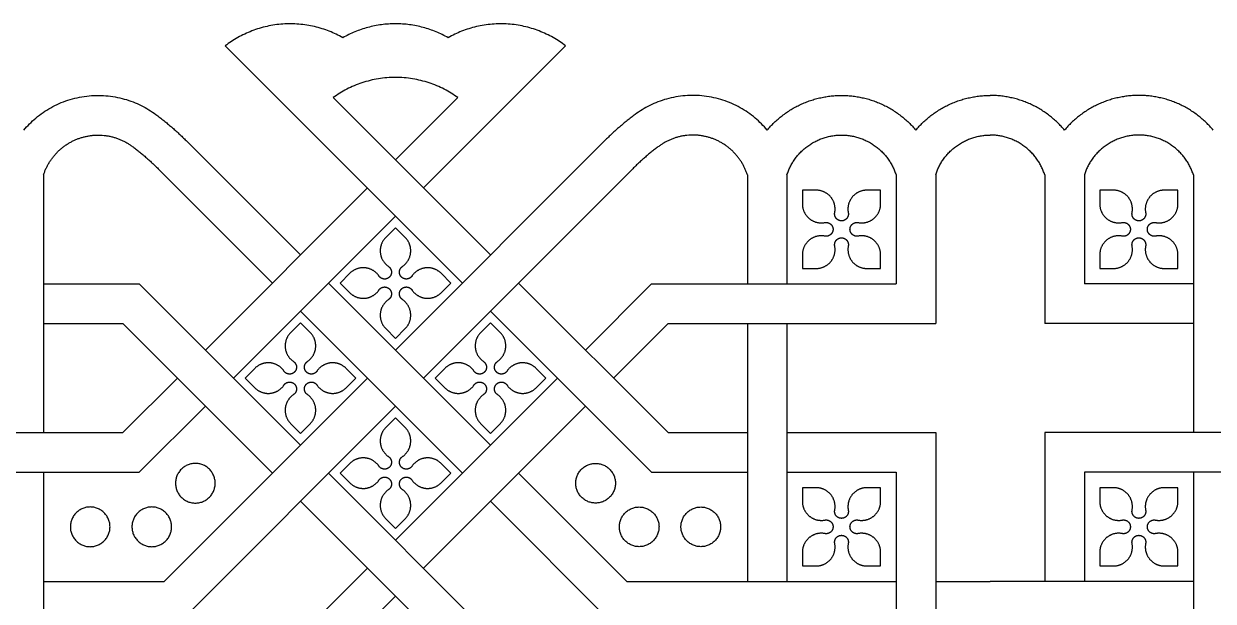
# Model space of a CAD drawing. Header units: millimetres. Extents: x -117 to 119, y -123 to 112.
# Drawn here: x 60.88 to 83.64, y 91.61 to 102.65 of the extents above; entities that cross this region are included whole.
import ezdxf

# ---------------------------------------------------------------- set-up
doc = ezdxf.new("R2010")
doc.units = ezdxf.units.MM
doc.header["$MEASUREMENT"] = 0
doc.layers.add('Layer 03', color=5, linetype='Continuous')

msp = doc.modelspace()

# ---------------------------------------------------------------- linework, layer by layer
at = {"layer": 'Layer 03'}
for p, q in [((71.25, 102.231), (68.53, 99.512)), ((66.801, 101.241), (69.812, 98.23)), ((69.186, 101.241), (67.994, 100.048)), ((63.988, 100.417), (66.175, 98.23)), ((71.999, 100.417), (67.994, 96.412)), ((61.259, 99.764), (61.259, 94.832)), ((63.452, 99.88), (65.639, 97.693)), ((72.536, 99.88), (68.53, 95.875)), ((74.728, 99.764), (74.728, 97.677)), ((75.486, 99.764), (75.486, 97.677)), ((77.573, 99.764), (77.573, 97.677)), ((78.332, 99.764), (78.332, 96.918)), ((80.419, 99.764), (80.419, 96.918)), ((81.177, 99.764), (81.177, 97.677)), ((83.264, 99.764), (83.264, 94.832)), ((67.457, 99.512), (64.357, 96.412)), ((76.044, 99.469), (75.781, 99.469)), ((75.781, 99.469), (75.781, 99.206)), ((77.279, 99.469), (77.015, 99.469)), ((77.279, 99.206), (77.279, 99.469)), ((81.735, 99.469), (81.472, 99.469)), ((81.472, 99.469), (81.472, 99.206)), ((82.969, 99.469), (82.706, 99.469)), ((82.969, 99.206), (82.969, 99.469)), ((67.994, 98.975), (64.893, 95.875)), ((67.994, 98.752), (67.807, 98.566)), ((68.18, 98.566), (67.994, 98.752)), ((75.781, 98.235), (75.781, 97.972)), ((77.279, 97.972), (77.279, 98.235)), ((81.472, 98.235), (81.472, 97.972)), ((82.969, 97.972), (82.969, 98.235)), ((75.781, 97.972), (76.044, 97.972)), ((77.015, 97.972), (77.279, 97.972)), ((81.472, 97.972), (81.735, 97.972)), ((82.706, 97.972), (82.969, 97.972)), ((61.259, 97.677), (63.091, 97.677)), ((66.175, 94.593), (63.091, 97.677)), ((66.712, 97.693), (69.812, 94.593)), ((67.121, 97.88), (66.935, 97.693)), ((66.935, 97.693), (67.121, 97.507)), ((69.052, 97.693), (68.866, 97.88)), ((68.866, 97.507), (69.052, 97.693)), ((70.348, 97.693), (73.21, 94.832)), ((71.63, 96.412), (72.896, 97.677)), ((72.896, 97.677), (77.573, 97.677)), ((83.264, 97.677), (81.177, 97.677)), ((66.175, 97.157), (69.275, 94.057)), ((61.259, 96.918), (62.777, 96.918)), ((66.175, 96.934), (65.989, 96.748)), ((66.361, 96.748), (66.175, 96.934)), ((67.807, 96.821), (67.994, 96.634)), ((67.994, 96.634), (68.18, 96.821)), ((69.812, 96.934), (69.626, 96.748)), ((69.998, 96.748), (69.812, 96.934)), ((73.21, 96.918), (78.332, 96.918)), ((74.728, 96.918), (74.728, 91.986)), ((75.486, 96.918), (75.486, 91.986)), ((83.264, 96.918), (80.419, 96.918)), ((65.302, 96.061), (65.116, 95.875)), ((67.234, 95.875), (67.048, 96.061)), ((68.939, 96.061), (68.753, 95.875)), ((70.871, 95.875), (70.685, 96.061)), ((63.82, 95.875), (62.777, 94.832)), ((67.457, 95.875), (63.568, 91.986)), ((65.116, 95.875), (65.302, 95.689)), ((67.048, 95.689), (67.234, 95.875)), ((67.994, 92.775), (71.094, 95.875)), ((68.753, 95.875), (68.939, 95.689)), ((70.685, 95.689), (70.871, 95.875)), ((64.357, 95.338), (63.091, 94.073)), ((67.994, 95.338), (63.883, 91.227)), ((65.989, 95.002), (66.175, 94.816)), ((66.175, 94.816), (66.361, 95.002)), ((67.994, 95.116), (67.807, 94.929)), ((68.18, 94.929), (67.994, 95.116)), ((69.626, 95.002), (69.812, 94.816)), ((69.812, 94.816), (69.998, 95.002)), ((57.655, 94.832), (62.777, 94.832)), ((73.21, 94.832), (74.728, 94.832)), ((75.486, 94.832), (78.332, 94.832)), ((78.332, 94.832), (78.332, 90.097)), ((85.54, 94.832), (80.419, 94.832)), ((80.419, 94.832), (80.419, 91.986)), ((67.121, 94.243), (66.935, 94.057)), ((69.052, 94.057), (68.866, 94.243)), ((58.414, 94.073), (63.091, 94.073)), ((61.259, 94.073), (61.259, 88.798)), ((69.796, 90.973), (66.712, 94.057)), ((66.935, 94.057), (67.121, 93.87)), ((68.866, 93.87), (69.052, 94.057)), ((70.348, 94.057), (72.419, 91.986)), ((72.896, 94.073), (74.728, 94.073)), ((75.486, 94.073), (77.573, 94.073)), ((77.573, 94.073), (77.573, 89.783)), ((85.855, 94.073), (81.177, 94.073)), ((81.177, 94.073), (81.177, 91.986)), ((83.264, 94.073), (83.264, 88.919)), ((76.044, 93.778), (75.781, 93.778)), ((75.781, 93.778), (75.781, 93.515)), ((77.279, 93.778), (77.015, 93.778)), ((77.279, 93.515), (77.279, 93.778)), ((81.735, 93.778), (81.472, 93.778)), ((81.472, 93.778), (81.472, 93.515)), ((82.969, 93.778), (82.706, 93.778)), ((82.969, 93.515), (82.969, 93.778)), ((69.812, 93.52), (72.105, 91.227)), ((67.807, 93.184), (67.994, 92.998)), ((67.994, 92.998), (68.18, 93.184)), ((75.781, 92.544), (75.781, 92.281)), ((77.279, 92.281), (77.279, 92.544)), ((81.472, 92.544), (81.472, 92.281)), ((82.969, 92.281), (82.969, 92.544)), ((66.191, 90.973), (67.457, 92.238)), ((75.781, 92.281), (76.044, 92.281)), ((77.015, 92.281), (77.279, 92.281)), ((81.472, 92.281), (81.735, 92.281)), ((82.706, 92.281), (82.969, 92.281)), ((61.259, 91.986), (63.568, 91.986)), ((72.419, 91.986), (77.573, 91.986)), ((78.332, 91.986), (79.375, 91.986)), ((83.264, 91.986), (79.375, 91.986))]:
    msp.add_line(p, q, dxfattribs=at)
for points in [[(64.737, 102.231), (69.275, 97.693)], [(69.812, 97.157), (72.896, 94.073)], [(65.639, 94.057), (62.777, 96.918)], [(72.167, 95.875), (73.21, 96.918)], [(68.53, 92.238), (71.63, 95.338)], [(69.037, 90.658), (66.175, 93.52)], [(66.95, 90.658), (67.994, 91.702)]]:
    msp.add_lwpolyline(points, dxfattribs=at)
for points, weights in [([(66.986, 102.386), (65.81, 103.053), (64.737, 102.231)], [1, 0.833681810632, 1]), ([(69.001, 102.386), (67.994, 102.958), (66.986, 102.386)], [1, 0.869538439126, 1]), ([(71.25, 102.231), (70.177, 103.053), (69.001, 102.386)], [1, 0.833681810632, 1]), ([(69.186, 101.241), (67.994, 102.103), (66.801, 101.241)], [1, 0.81051104419, 1]), ([(60.88, 100.618), (62.002, 101.959), (63.407, 100.918)], [1, 0.72774698468, 1]), ([(75.107, 100.618), (73.985, 101.959), (72.581, 100.918)], [1, 0.72774698468, 1]), ([(77.952, 100.618), (78.509, 101.282), (79.375, 101.282)], [1, 0.905997839944, 1]), ([(80.798, 100.618), (80.242, 101.282), (79.375, 101.282)], [1, 0.905997839944, 1]), ([(63.407, 100.918), (63.716, 100.689), (63.988, 100.417)], [1, 0.997263329177, 1]), ([(72.581, 100.918), (72.271, 100.689), (71.999, 100.417)], [1, 0.997263353029, 1]), ([(78.332, 99.764), (78.577, 100.524), (79.375, 100.524)], [1, 0.808308952404, 1]), ([(80.419, 99.764), (80.174, 100.524), (79.375, 100.524)], [1, 0.808308952404, 1]), ([(62.955, 100.308), (63.219, 100.113), (63.452, 99.88)], [1, 0.997263339718, 1]), ([(73.032, 100.308), (72.768, 100.113), (72.536, 99.88)], [1, 0.997263339718, 1])]:
    msp.add_rational_spline(points, weights, degree=2, dxfattribs=at)
for points, weights, knots in [([(75.107, 100.618), (75.663, 101.282), (76.53, 101.282), (77.396, 101.282), (77.952, 100.618)], [1, 0.905997839944, 1, 0.905997839944, 1], [1.11212, 1.11212, 1.11212, 3.637718, 3.637718, 6.163316, 6.163316, 6.163316]), ([(83.643, 100.618), (83.087, 101.282), (82.221, 101.282), (81.354, 101.282), (80.798, 100.618)], [1, 0.905997839944, 1, 0.905997839944, 1], [1.11212, 1.11212, 1.11212, 3.637718, 3.637718, 6.163316, 6.163316, 6.163316]), ([(61.259, 99.764), (61.432, 100.299), (61.968, 100.471), (62.503, 100.643), (62.955, 100.308)], [1, 0.889698927156, 1, 0.889698927156, 1], [0, 0, 0, 2.739669, 2.739669, 5.479339, 5.479339, 5.479339]), ([(74.728, 99.764), (74.555, 100.299), (74.02, 100.471), (73.484, 100.643), (73.032, 100.308)], [1, 0.889698927156, 1, 0.889698927156, 1], [0, 0, 0, 2.739669, 2.739669, 5.479339, 5.479339, 5.479339]), ([(75.486, 99.764), (75.731, 100.524), (76.53, 100.524), (77.328, 100.524), (77.573, 99.764)], [1, 0.808308952404, 1, 0.808308952404, 1], [0, 0, 0, 3.637718, 3.637718, 7.275437, 7.275437, 7.275437]), ([(83.264, 99.764), (83.019, 100.524), (82.221, 100.524), (81.422, 100.524), (81.177, 99.764)], [1, 0.808308952404, 1, 0.808308952404, 1], [0, 0, 0, 3.637718, 3.637718, 7.275437, 7.275437, 7.275437]), ([(76.4, 99.039), (76.432, 99.206), (76.324, 99.338), (76.215, 99.469), (76.044, 99.469)], [1, 0.904863889332, 1, 0.904863889332, 1], [28.739447, 28.739447, 28.739447, 29.548452, 29.548452, 30.357457, 30.357457, 30.357457]), ([(77.015, 99.469), (76.845, 99.469), (76.736, 99.338), (76.627, 99.206), (76.659, 99.039)], [1, 0.904854530768, 1, 0.904854530768, 1], [25.945827, 25.945827, 25.945827, 26.754913, 26.754913, 27.564, 27.564, 27.564]), ([(82.091, 99.039), (82.123, 99.206), (82.014, 99.338), (81.906, 99.469), (81.735, 99.469)], [1, 0.904863889332, 1, 0.904863889332, 1], [28.739447, 28.739447, 28.739447, 29.548452, 29.548452, 30.357457, 30.357457, 30.357457]), ([(82.706, 99.469), (82.535, 99.469), (82.427, 99.338), (82.318, 99.206), (82.35, 99.039)], [1, 0.904854530768, 1, 0.904854530768, 1], [25.945827, 25.945827, 25.945827, 26.754913, 26.754913, 27.564, 27.564, 27.564]), ([(75.781, 99.206), (75.781, 99.035), (75.912, 98.927), (76.044, 98.818), (76.211, 98.85)], [1, 0.904863889332, 1, 0.904863889332, 1], [31.693684, 31.693684, 31.693684, 32.50269, 32.50269, 33.311695, 33.311695, 33.311695]), ([(76.659, 99.039), (76.671, 98.978), (76.631, 98.93), (76.592, 98.882), (76.53, 98.882), (76.468, 98.882), (76.428, 98.93), (76.389, 98.978), (76.4, 99.039)], [1, 0.904841645653, 1, 0.904841645653, 1, 0.904841645653, 1, 0.904841645653, 1], [27.564, 27.564, 27.564, 27.857861, 27.857861, 28.151723, 28.151723, 28.445585, 28.445585, 28.739447, 28.739447, 28.739447]), ([(76.848, 98.85), (77.016, 98.818), (77.147, 98.927), (77.279, 99.035), (77.279, 99.206)], [1, 0.904854530768, 1, 0.904854530768, 1], [22.991428, 22.991428, 22.991428, 23.800514, 23.800514, 24.6096, 24.6096, 24.6096]), ([(81.472, 99.206), (81.472, 99.035), (81.603, 98.927), (81.735, 98.818), (81.902, 98.85)], [1, 0.904863889332, 1, 0.904863889332, 1], [31.693684, 31.693684, 31.693684, 32.50269, 32.50269, 33.311695, 33.311695, 33.311695]), ([(82.35, 99.039), (82.362, 98.978), (82.322, 98.93), (82.283, 98.882), (82.221, 98.882), (82.159, 98.882), (82.119, 98.93), (82.08, 98.978), (82.091, 99.039)], [1, 0.904841645654, 1, 0.904841645654, 1, 0.904841645654, 1, 0.904841645654, 1], [27.564, 27.564, 27.564, 27.857861, 27.857861, 28.151723, 28.151723, 28.445585, 28.445585, 28.739447, 28.739447, 28.739447]), ([(82.539, 98.85), (82.707, 98.818), (82.838, 98.927), (82.969, 99.035), (82.969, 99.206)], [1, 0.904854530768, 1, 0.904854530768, 1], [22.991428, 22.991428, 22.991428, 23.800514, 23.800514, 24.6096, 24.6096, 24.6096]), ([(76.211, 98.85), (76.272, 98.861), (76.32, 98.822), (76.368, 98.782), (76.368, 98.72), (76.368, 98.658), (76.32, 98.619), (76.272, 98.579), (76.211, 98.591)], [1, 0.904841645654, 1, 0.904841645654, 1, 0.904841645654, 1, 0.904841645654, 1], [33.311695, 33.311695, 33.311695, 33.605557, 33.605557, 33.899418, 33.899418, 34.19328, 34.19328, 34.487142, 34.487142, 34.487142]), ([(76.848, 98.591), (76.787, 98.579), (76.74, 98.619), (76.692, 98.658), (76.692, 98.72), (76.692, 98.782), (76.74, 98.822), (76.787, 98.861), (76.848, 98.85)], [1, 0.904841645653, 1, 0.904841645653, 1, 0.904841645653, 1, 0.904841645653, 1], [21.815981, 21.815981, 21.815981, 22.109843, 22.109843, 22.403704, 22.403704, 22.697566, 22.697566, 22.991428, 22.991428, 22.991428]), ([(81.902, 98.85), (81.963, 98.861), (82.011, 98.822), (82.058, 98.782), (82.058, 98.72), (82.058, 98.658), (82.011, 98.619), (81.963, 98.579), (81.902, 98.591)], [1, 0.904841645654, 1, 0.904841645654, 1, 0.904841645654, 1, 0.904841645654, 1], [33.311695, 33.311695, 33.311695, 33.605557, 33.605557, 33.899418, 33.899418, 34.19328, 34.19328, 34.487142, 34.487142, 34.487142]), ([(82.539, 98.591), (82.478, 98.579), (82.43, 98.619), (82.383, 98.658), (82.383, 98.72), (82.383, 98.782), (82.43, 98.822), (82.478, 98.861), (82.539, 98.85)], [1, 0.904841645653, 1, 0.904841645653, 1, 0.904841645653, 1, 0.904841645653, 1], [21.815981, 21.815981, 21.815981, 22.109843, 22.109843, 22.403704, 22.403704, 22.697566, 22.697566, 22.991428, 22.991428, 22.991428]), ([(67.807, 98.566), (67.687, 98.445), (67.703, 98.276), (67.719, 98.106), (67.86, 98.01)], [1, 0.904863889332, 1, 0.904863889332, 1], [31.693684, 31.693684, 31.693684, 32.50269, 32.50269, 33.311695, 33.311695, 33.311695]), ([(68.127, 98.01), (68.268, 98.106), (68.284, 98.276), (68.3, 98.445), (68.18, 98.566)], [1, 0.904863889332, 1, 0.904863889332, 1], [28.739447, 28.739447, 28.739447, 29.548452, 29.548452, 30.357457, 30.357457, 30.357457]), ([(76.211, 98.591), (76.044, 98.623), (75.912, 98.514), (75.781, 98.405), (75.781, 98.235)], [1, 0.904854530768, 1, 0.904854530768, 1], [34.487142, 34.487142, 34.487142, 35.296228, 35.296228, 36.105314, 36.105314, 36.105314]), ([(77.279, 98.235), (77.279, 98.405), (77.147, 98.514), (77.016, 98.623), (76.848, 98.591)], [1, 0.904863889332, 1, 0.904863889332, 1], [20.19797, 20.19797, 20.19797, 21.006976, 21.006976, 21.815981, 21.815981, 21.815981]), ([(81.902, 98.591), (81.735, 98.623), (81.603, 98.514), (81.472, 98.405), (81.472, 98.235)], [1, 0.904854530768, 1, 0.904854530768, 1], [34.487142, 34.487142, 34.487142, 35.296228, 35.296228, 36.105314, 36.105314, 36.105314]), ([(82.969, 98.235), (82.969, 98.405), (82.838, 98.514), (82.707, 98.623), (82.539, 98.591)], [1, 0.904863889332, 1, 0.904863889332, 1], [20.19797, 20.19797, 20.19797, 21.006976, 21.006976, 21.815981, 21.815981, 21.815981]), ([(76.044, 97.972), (76.215, 97.972), (76.324, 98.103), (76.432, 98.234), (76.4, 98.402)], [1, 0.904854530768, 1, 0.904854530768, 1], [37.441541, 37.441541, 37.441541, 38.250627, 38.250627, 39.059714, 39.059714, 39.059714]), ([(76.4, 98.402), (76.389, 98.463), (76.428, 98.511), (76.468, 98.558), (76.53, 98.558), (76.592, 98.558), (76.631, 98.511), (76.671, 98.463), (76.659, 98.402)], [1, 0.904841645654, 1, 0.904841645654, 1, 0.904841645654, 1, 0.904841645654, 1], [39.059714, 39.059714, 39.059714, 39.353575, 39.353575, 39.647437, 39.647437, 39.941299, 39.941299, 40.235161, 40.235161, 40.235161]), ([(76.659, 98.402), (76.627, 98.234), (76.736, 98.103), (76.845, 97.972), (77.015, 97.972)], [1, 0.904863889332, 1, 0.904863889332, 1], [40.235161, 40.235161, 40.235161, 41.044166, 41.044166, 41.853171, 41.853171, 41.853171]), ([(81.735, 97.972), (81.906, 97.972), (82.014, 98.103), (82.123, 98.234), (82.091, 98.402)], [1, 0.904854530768, 1, 0.904854530768, 1], [37.441541, 37.441541, 37.441541, 38.250627, 38.250627, 39.059714, 39.059714, 39.059714]), ([(82.091, 98.402), (82.08, 98.463), (82.119, 98.511), (82.159, 98.558), (82.221, 98.558), (82.283, 98.558), (82.322, 98.511), (82.362, 98.463), (82.35, 98.402)], [1, 0.904841645653, 1, 0.904841645653, 1, 0.904841645653, 1, 0.904841645653, 1], [39.059714, 39.059714, 39.059714, 39.353575, 39.353575, 39.647437, 39.647437, 39.941299, 39.941299, 40.235161, 40.235161, 40.235161]), ([(82.35, 98.402), (82.318, 98.234), (82.427, 98.103), (82.535, 97.972), (82.706, 97.972)], [1, 0.904863889332, 1, 0.904863889332, 1], [40.235161, 40.235161, 40.235161, 41.044166, 41.044166, 41.853171, 41.853171, 41.853171]), ([(67.677, 97.827), (67.581, 97.968), (67.411, 97.984), (67.241, 98), (67.121, 97.88)], [1, 0.904854530768, 1, 0.904854530768, 1], [34.487142, 34.487142, 34.487142, 35.296228, 35.296228, 36.105314, 36.105314, 36.105314]), ([(67.86, 98.01), (67.911, 97.975), (67.917, 97.913), (67.923, 97.852), (67.879, 97.808), (67.835, 97.764), (67.774, 97.77), (67.712, 97.776), (67.677, 97.827)], [1, 0.904841645653, 1, 0.904841645653, 1, 0.904841645653, 1, 0.904841645653, 1], [33.311695, 33.311695, 33.311695, 33.605557, 33.605557, 33.899418, 33.899418, 34.19328, 34.19328, 34.487142, 34.487142, 34.487142]), ([(68.31, 97.827), (68.275, 97.776), (68.214, 97.77), (68.152, 97.764), (68.108, 97.808), (68.064, 97.852), (68.07, 97.913), (68.076, 97.975), (68.127, 98.01)], [1, 0.904841645654, 1, 0.904841645654, 1, 0.904841645654, 1, 0.904841645654, 1], [27.564, 27.564, 27.564, 27.857861, 27.857861, 28.151723, 28.151723, 28.445585, 28.445585, 28.739447, 28.739447, 28.739447]), ([(68.866, 97.88), (68.746, 98), (68.576, 97.984), (68.406, 97.968), (68.31, 97.827)], [1, 0.904854530768, 1, 0.904854530768, 1], [25.945827, 25.945827, 25.945827, 26.754913, 26.754913, 27.564, 27.564, 27.564]), ([(67.121, 97.507), (67.241, 97.387), (67.411, 97.403), (67.581, 97.419), (67.677, 97.56)], [1, 0.904854530768, 1, 0.904854530768, 1], [37.441541, 37.441541, 37.441541, 38.250627, 38.250627, 39.059714, 39.059714, 39.059714]), ([(67.677, 97.56), (67.712, 97.611), (67.774, 97.617), (67.835, 97.623), (67.879, 97.579), (67.923, 97.535), (67.917, 97.473), (67.911, 97.412), (67.86, 97.377)], [1, 0.904841645654, 1, 0.904841645654, 1, 0.904841645654, 1, 0.904841645654, 1], [39.059714, 39.059714, 39.059714, 39.353575, 39.353575, 39.647437, 39.647437, 39.941299, 39.941299, 40.235161, 40.235161, 40.235161]), ([(68.127, 97.377), (68.076, 97.412), (68.07, 97.473), (68.064, 97.535), (68.108, 97.579), (68.152, 97.623), (68.214, 97.617), (68.275, 97.611), (68.31, 97.56)], [1, 0.904841645653, 1, 0.904841645653, 1, 0.904841645653, 1, 0.904841645653, 1], [21.815981, 21.815981, 21.815981, 22.109843, 22.109843, 22.403704, 22.403704, 22.697566, 22.697566, 22.991428, 22.991428, 22.991428]), ([(68.31, 97.56), (68.406, 97.419), (68.576, 97.403), (68.746, 97.387), (68.866, 97.507)], [1, 0.904854530768, 1, 0.904854530768, 1], [22.991428, 22.991428, 22.991428, 23.800514, 23.800514, 24.6096, 24.6096, 24.6096]), ([(67.86, 97.377), (67.719, 97.281), (67.703, 97.111), (67.687, 96.941), (67.807, 96.821)], [1, 0.904863889332, 1, 0.904863889332, 1], [40.235161, 40.235161, 40.235161, 41.044166, 41.044166, 41.853171, 41.853171, 41.853171]), ([(68.18, 96.821), (68.3, 96.941), (68.284, 97.111), (68.268, 97.281), (68.127, 97.377)], [1, 0.904863889332, 1, 0.904863889332, 1], [20.19797, 20.19797, 20.19797, 21.006976, 21.006976, 21.815981, 21.815981, 21.815981]), ([(65.989, 96.748), (65.868, 96.627), (65.884, 96.457), (65.9, 96.288), (66.042, 96.192)], [1, 0.904863889332, 1, 0.904863889332, 1], [31.693684, 31.693684, 31.693684, 32.50269, 32.50269, 33.311695, 33.311695, 33.311695]), ([(66.309, 96.192), (66.45, 96.288), (66.466, 96.457), (66.482, 96.627), (66.361, 96.748)], [1, 0.904863889332, 1, 0.904863889332, 1], [28.739447, 28.739447, 28.739447, 29.548452, 29.548452, 30.357457, 30.357457, 30.357457]), ([(69.626, 96.748), (69.505, 96.627), (69.521, 96.457), (69.537, 96.288), (69.678, 96.192)], [1, 0.904863889332, 1, 0.904863889332, 1], [31.693684, 31.693684, 31.693684, 32.50269, 32.50269, 33.311695, 33.311695, 33.311695]), ([(69.946, 96.192), (70.087, 96.288), (70.103, 96.457), (70.119, 96.627), (69.998, 96.748)], [1, 0.904863889332, 1, 0.904863889332, 1], [28.739447, 28.739447, 28.739447, 29.548452, 29.548452, 30.357457, 30.357457, 30.357457]), ([(65.859, 96.009), (65.763, 96.15), (65.593, 96.166), (65.423, 96.182), (65.302, 96.061)], [1, 0.904854530768, 1, 0.904854530768, 1], [34.487142, 34.487142, 34.487142, 35.296228, 35.296228, 36.105314, 36.105314, 36.105314]), ([(66.042, 96.192), (66.093, 96.157), (66.099, 96.095), (66.104, 96.033), (66.061, 95.99), (66.017, 95.946), (65.955, 95.952), (65.893, 95.957), (65.859, 96.009)], [1, 0.904841645654, 1, 0.904841645654, 1, 0.904841645654, 1, 0.904841645654, 1], [33.311695, 33.311695, 33.311695, 33.605557, 33.605557, 33.899418, 33.899418, 34.19328, 34.19328, 34.487142, 34.487142, 34.487142]), ([(66.492, 96.009), (66.457, 95.957), (66.395, 95.952), (66.334, 95.946), (66.29, 95.99), (66.246, 96.033), (66.252, 96.095), (66.258, 96.157), (66.309, 96.192)], [1, 0.904841645653, 1, 0.904841645653, 1, 0.904841645653, 1, 0.904841645653, 1], [27.564, 27.564, 27.564, 27.857861, 27.857861, 28.151723, 28.151723, 28.445585, 28.445585, 28.739447, 28.739447, 28.739447]), ([(67.048, 96.061), (66.927, 96.182), (66.758, 96.166), (66.588, 96.15), (66.492, 96.009)], [1, 0.904854530768, 1, 0.904854530768, 1], [25.945827, 25.945827, 25.945827, 26.754913, 26.754913, 27.564, 27.564, 27.564]), ([(69.495, 96.009), (69.399, 96.15), (69.23, 96.166), (69.06, 96.182), (68.939, 96.061)], [1, 0.904854530768, 1, 0.904854530768, 1], [34.487142, 34.487142, 34.487142, 35.296228, 35.296228, 36.105314, 36.105314, 36.105314]), ([(69.678, 96.192), (69.729, 96.157), (69.735, 96.095), (69.741, 96.033), (69.697, 95.99), (69.654, 95.946), (69.592, 95.952), (69.53, 95.957), (69.495, 96.009)], [1, 0.904841645653, 1, 0.904841645653, 1, 0.904841645653, 1, 0.904841645653, 1], [33.311695, 33.311695, 33.311695, 33.605557, 33.605557, 33.899418, 33.899418, 34.19328, 34.19328, 34.487142, 34.487142, 34.487142]), ([(70.129, 96.009), (70.094, 95.957), (70.032, 95.952), (69.97, 95.946), (69.927, 95.99), (69.883, 96.033), (69.889, 96.095), (69.894, 96.157), (69.946, 96.192)], [1, 0.904841645653, 1, 0.904841645653, 1, 0.904841645653, 1, 0.904841645653, 1], [27.564, 27.564, 27.564, 27.857861, 27.857861, 28.151723, 28.151723, 28.445585, 28.445585, 28.739447, 28.739447, 28.739447]), ([(70.685, 96.061), (70.564, 96.182), (70.394, 96.166), (70.224, 96.15), (70.129, 96.009)], [1, 0.904854530768, 1, 0.904854530768, 1], [25.945827, 25.945827, 25.945827, 26.754913, 26.754913, 27.564, 27.564, 27.564]), ([(65.302, 95.689), (65.423, 95.568), (65.593, 95.584), (65.763, 95.6), (65.859, 95.741)], [1, 0.904854530768, 1, 0.904854530768, 1], [37.441541, 37.441541, 37.441541, 38.250627, 38.250627, 39.059714, 39.059714, 39.059714]), ([(65.859, 95.741), (65.893, 95.793), (65.955, 95.798), (66.017, 95.804), (66.061, 95.76), (66.104, 95.717), (66.099, 95.655), (66.093, 95.593), (66.042, 95.558)], [1, 0.904841645653, 1, 0.904841645653, 1, 0.904841645653, 1, 0.904841645653, 1], [39.059714, 39.059714, 39.059714, 39.353575, 39.353575, 39.647437, 39.647437, 39.941299, 39.941299, 40.235161, 40.235161, 40.235161]), ([(66.309, 95.558), (66.258, 95.593), (66.252, 95.655), (66.246, 95.717), (66.29, 95.76), (66.334, 95.804), (66.395, 95.798), (66.457, 95.793), (66.492, 95.741)], [1, 0.904841645653, 1, 0.904841645653, 1, 0.904841645653, 1, 0.904841645653, 1], [21.815981, 21.815981, 21.815981, 22.109843, 22.109843, 22.403704, 22.403704, 22.697566, 22.697566, 22.991428, 22.991428, 22.991428]), ([(66.492, 95.741), (66.588, 95.6), (66.758, 95.584), (66.927, 95.568), (67.048, 95.689)], [1, 0.904854530768, 1, 0.904854530768, 1], [22.991428, 22.991428, 22.991428, 23.800514, 23.800514, 24.6096, 24.6096, 24.6096]), ([(68.939, 95.689), (69.06, 95.568), (69.23, 95.584), (69.399, 95.6), (69.495, 95.741)], [1, 0.904854530768, 1, 0.904854530768, 1], [37.441541, 37.441541, 37.441541, 38.250627, 38.250627, 39.059714, 39.059714, 39.059714]), ([(69.495, 95.741), (69.53, 95.793), (69.592, 95.798), (69.654, 95.804), (69.697, 95.76), (69.741, 95.717), (69.735, 95.655), (69.729, 95.593), (69.678, 95.558)], [1, 0.904841645654, 1, 0.904841645654, 1, 0.904841645654, 1, 0.904841645654, 1], [39.059714, 39.059714, 39.059714, 39.353575, 39.353575, 39.647437, 39.647437, 39.941299, 39.941299, 40.235161, 40.235161, 40.235161]), ([(69.946, 95.558), (69.894, 95.593), (69.889, 95.655), (69.883, 95.717), (69.927, 95.76), (69.97, 95.804), (70.032, 95.798), (70.094, 95.793), (70.129, 95.741)], [1, 0.904841645653, 1, 0.904841645653, 1, 0.904841645653, 1, 0.904841645653, 1], [21.815981, 21.815981, 21.815981, 22.109843, 22.109843, 22.403704, 22.403704, 22.697566, 22.697566, 22.991428, 22.991428, 22.991428]), ([(70.129, 95.741), (70.224, 95.6), (70.394, 95.584), (70.564, 95.568), (70.685, 95.689)], [1, 0.904854530768, 1, 0.904854530768, 1], [22.991428, 22.991428, 22.991428, 23.800514, 23.800514, 24.6096, 24.6096, 24.6096]), ([(66.042, 95.558), (65.9, 95.462), (65.884, 95.293), (65.868, 95.123), (65.989, 95.002)], [1, 0.904863889332, 1, 0.904863889332, 1], [40.235161, 40.235161, 40.235161, 41.044166, 41.044166, 41.853171, 41.853171, 41.853171]), ([(66.361, 95.002), (66.482, 95.123), (66.466, 95.293), (66.45, 95.462), (66.309, 95.558)], [1, 0.904863889332, 1, 0.904863889332, 1], [20.19797, 20.19797, 20.19797, 21.006976, 21.006976, 21.815981, 21.815981, 21.815981]), ([(69.678, 95.558), (69.537, 95.462), (69.521, 95.293), (69.505, 95.123), (69.626, 95.002)], [1, 0.904863889332, 1, 0.904863889332, 1], [40.235161, 40.235161, 40.235161, 41.044166, 41.044166, 41.853171, 41.853171, 41.853171]), ([(69.998, 95.002), (70.119, 95.123), (70.103, 95.293), (70.087, 95.462), (69.946, 95.558)], [1, 0.904863889332, 1, 0.904863889332, 1], [20.19797, 20.19797, 20.19797, 21.006976, 21.006976, 21.815981, 21.815981, 21.815981]), ([(67.807, 94.929), (67.687, 94.809), (67.703, 94.639), (67.719, 94.469), (67.86, 94.373)], [1, 0.904863889332, 1, 0.904863889332, 1], [31.693684, 31.693684, 31.693684, 32.50269, 32.50269, 33.311695, 33.311695, 33.311695]), ([(68.127, 94.373), (68.268, 94.469), (68.284, 94.639), (68.3, 94.809), (68.18, 94.929)], [1, 0.904863889332, 1, 0.904863889332, 1], [28.739447, 28.739447, 28.739447, 29.548452, 29.548452, 30.357457, 30.357457, 30.357457]), ([(64.543, 93.864), (64.543, 93.484), (64.164, 93.484), (63.784, 93.484), (63.784, 93.864), (63.784, 94.243), (64.164, 94.243), (64.543, 94.243), (64.543, 93.864)], [1, 0.707106781187, 1, 0.707106781187, 1, 0.707106781187, 1, 0.707106781187, 1], [0, 0, 0, 1.570796, 1.570796, 3.141593, 3.141593, 4.712389, 4.712389, 6.283185, 6.283185, 6.283185]), ([(67.677, 94.19), (67.581, 94.331), (67.411, 94.347), (67.241, 94.363), (67.121, 94.243)], [1, 0.904854530768, 1, 0.904854530768, 1], [34.487142, 34.487142, 34.487142, 35.296228, 35.296228, 36.105314, 36.105314, 36.105314]), ([(67.86, 94.373), (67.911, 94.338), (67.917, 94.277), (67.923, 94.215), (67.879, 94.171), (67.835, 94.127), (67.774, 94.133), (67.712, 94.139), (67.677, 94.19)], [1, 0.904841645654, 1, 0.904841645654, 1, 0.904841645654, 1, 0.904841645654, 1], [33.311695, 33.311695, 33.311695, 33.605557, 33.605557, 33.899418, 33.899418, 34.19328, 34.19328, 34.487142, 34.487142, 34.487142]), ([(68.31, 94.19), (68.275, 94.139), (68.214, 94.133), (68.152, 94.127), (68.108, 94.171), (68.064, 94.215), (68.07, 94.277), (68.076, 94.338), (68.127, 94.373)], [1, 0.904841645654, 1, 0.904841645654, 1, 0.904841645654, 1, 0.904841645654, 1], [27.564, 27.564, 27.564, 27.857861, 27.857861, 28.151723, 28.151723, 28.445585, 28.445585, 28.739447, 28.739447, 28.739447]), ([(68.866, 94.243), (68.746, 94.363), (68.576, 94.347), (68.406, 94.331), (68.31, 94.19)], [1, 0.904854530768, 1, 0.904854530768, 1], [25.945827, 25.945827, 25.945827, 26.754913, 26.754913, 27.564, 27.564, 27.564]), ([(71.444, 93.864), (71.444, 93.484), (71.823, 93.484), (72.203, 93.484), (72.203, 93.864), (72.203, 94.243), (71.823, 94.243), (71.444, 94.243), (71.444, 93.864)], [1, 0.707106781187, 1, 0.707106781187, 1, 0.707106781187, 1, 0.707106781187, 1], [0, 0, 0, 1.570796, 1.570796, 3.141593, 3.141593, 4.712389, 4.712389, 6.283185, 6.283185, 6.283185]), ([(67.121, 93.87), (67.241, 93.75), (67.411, 93.766), (67.581, 93.782), (67.677, 93.923)], [1, 0.904854530768, 1, 0.904854530768, 1], [37.441541, 37.441541, 37.441541, 38.250627, 38.250627, 39.059714, 39.059714, 39.059714]), ([(67.677, 93.923), (67.712, 93.974), (67.774, 93.98), (67.835, 93.986), (67.879, 93.942), (67.923, 93.898), (67.917, 93.837), (67.911, 93.775), (67.86, 93.74)], [1, 0.904841645654, 1, 0.904841645654, 1, 0.904841645654, 1, 0.904841645654, 1], [39.059714, 39.059714, 39.059714, 39.353575, 39.353575, 39.647437, 39.647437, 39.941299, 39.941299, 40.235161, 40.235161, 40.235161]), ([(68.127, 93.74), (68.076, 93.775), (68.07, 93.837), (68.064, 93.898), (68.108, 93.942), (68.152, 93.986), (68.214, 93.98), (68.275, 93.974), (68.31, 93.923)], [1, 0.904841645653, 1, 0.904841645653, 1, 0.904841645653, 1, 0.904841645653, 1], [21.815981, 21.815981, 21.815981, 22.109843, 22.109843, 22.403704, 22.403704, 22.697566, 22.697566, 22.991428, 22.991428, 22.991428]), ([(68.31, 93.923), (68.406, 93.782), (68.576, 93.766), (68.746, 93.75), (68.866, 93.87)], [1, 0.904854530768, 1, 0.904854530768, 1], [22.991428, 22.991428, 22.991428, 23.800514, 23.800514, 24.6096, 24.6096, 24.6096]), ([(67.86, 93.74), (67.719, 93.644), (67.703, 93.474), (67.687, 93.305), (67.807, 93.184)], [1, 0.904863889332, 1, 0.904863889332, 1], [40.235161, 40.235161, 40.235161, 41.044166, 41.044166, 41.853171, 41.853171, 41.853171]), ([(68.18, 93.184), (68.3, 93.305), (68.284, 93.474), (68.268, 93.644), (68.127, 93.74)], [1, 0.904863889332, 1, 0.904863889332, 1], [20.19797, 20.19797, 20.19797, 21.006976, 21.006976, 21.815981, 21.815981, 21.815981]), ([(76.4, 93.348), (76.432, 93.516), (76.324, 93.647), (76.215, 93.778), (76.044, 93.778)], [1, 0.904863889332, 1, 0.904863889332, 1], [28.739447, 28.739447, 28.739447, 29.548452, 29.548452, 30.357457, 30.357457, 30.357457]), ([(77.015, 93.778), (76.845, 93.778), (76.736, 93.647), (76.627, 93.516), (76.659, 93.348)], [1, 0.904854530768, 1, 0.904854530768, 1], [25.945827, 25.945827, 25.945827, 26.754913, 26.754913, 27.564, 27.564, 27.564]), ([(82.091, 93.348), (82.123, 93.516), (82.014, 93.647), (81.906, 93.778), (81.735, 93.778)], [1, 0.904863889332, 1, 0.904863889332, 1], [28.739447, 28.739447, 28.739447, 29.548452, 29.548452, 30.357457, 30.357457, 30.357457]), ([(82.706, 93.778), (82.535, 93.778), (82.427, 93.647), (82.318, 93.516), (82.35, 93.348)], [1, 0.904854530768, 1, 0.904854530768, 1], [25.945827, 25.945827, 25.945827, 26.754913, 26.754913, 27.564, 27.564, 27.564]), ([(62.53, 93.03), (62.53, 92.65), (62.15, 92.65), (61.771, 92.65), (61.771, 93.03), (61.771, 93.409), (62.15, 93.409), (62.53, 93.409), (62.53, 93.03)], [1, 0.707106781187, 1, 0.707106781187, 1, 0.707106781187, 1, 0.707106781187, 1], [0, 0, 0, 1.570796, 1.570796, 3.141593, 3.141593, 4.712389, 4.712389, 6.283185, 6.283185, 6.283185]), ([(63.709, 93.03), (63.709, 92.65), (63.33, 92.65), (62.95, 92.65), (62.95, 93.03), (62.95, 93.409), (63.33, 93.409), (63.709, 93.409), (63.709, 93.03)], [1, 0.707106781187, 1, 0.707106781187, 1, 0.707106781187, 1, 0.707106781187, 1], [0, 0, 0, 1.570796, 1.570796, 3.141593, 3.141593, 4.712389, 4.712389, 6.283185, 6.283185, 6.283185]), ([(72.278, 93.03), (72.278, 92.65), (72.657, 92.65), (73.037, 92.65), (73.037, 93.03), (73.037, 93.409), (72.657, 93.409), (72.278, 93.409), (72.278, 93.03)], [1, 0.707106781187, 1, 0.707106781187, 1, 0.707106781187, 1, 0.707106781187, 1], [0, 0, 0, 1.570796, 1.570796, 3.141593, 3.141593, 4.712389, 4.712389, 6.283185, 6.283185, 6.283185]), ([(73.457, 93.03), (73.457, 92.65), (73.837, 92.65), (74.216, 92.65), (74.216, 93.03), (74.216, 93.409), (73.837, 93.409), (73.457, 93.409), (73.457, 93.03)], [1, 0.707106781187, 1, 0.707106781187, 1, 0.707106781187, 1, 0.707106781187, 1], [0, 0, 0, 1.570796, 1.570796, 3.141593, 3.141593, 4.712389, 4.712389, 6.283185, 6.283185, 6.283185]), ([(75.781, 93.515), (75.781, 93.344), (75.912, 93.236), (76.044, 93.127), (76.211, 93.159)], [1, 0.904863889332, 1, 0.904863889332, 1], [31.693684, 31.693684, 31.693684, 32.50269, 32.50269, 33.311695, 33.311695, 33.311695]), ([(76.659, 93.348), (76.671, 93.287), (76.631, 93.239), (76.592, 93.192), (76.53, 93.192), (76.468, 93.192), (76.428, 93.239), (76.389, 93.287), (76.4, 93.348)], [1, 0.904841645653, 1, 0.904841645653, 1, 0.904841645653, 1, 0.904841645653, 1], [27.564, 27.564, 27.564, 27.857861, 27.857861, 28.151723, 28.151723, 28.445585, 28.445585, 28.739447, 28.739447, 28.739447]), ([(76.848, 93.159), (77.016, 93.127), (77.147, 93.236), (77.279, 93.344), (77.279, 93.515)], [1, 0.904854530768, 1, 0.904854530768, 1], [22.991428, 22.991428, 22.991428, 23.800514, 23.800514, 24.6096, 24.6096, 24.6096]), ([(81.472, 93.515), (81.472, 93.344), (81.603, 93.236), (81.735, 93.127), (81.902, 93.159)], [1, 0.904863889332, 1, 0.904863889332, 1], [31.693684, 31.693684, 31.693684, 32.50269, 32.50269, 33.311695, 33.311695, 33.311695]), ([(82.35, 93.348), (82.362, 93.287), (82.322, 93.239), (82.283, 93.192), (82.221, 93.192), (82.159, 93.192), (82.119, 93.239), (82.08, 93.287), (82.091, 93.348)], [1, 0.904841645653, 1, 0.904841645653, 1, 0.904841645653, 1, 0.904841645653, 1], [27.564, 27.564, 27.564, 27.857861, 27.857861, 28.151723, 28.151723, 28.445585, 28.445585, 28.739447, 28.739447, 28.739447]), ([(82.539, 93.159), (82.707, 93.127), (82.838, 93.236), (82.969, 93.344), (82.969, 93.515)], [1, 0.904854530768, 1, 0.904854530768, 1], [22.991428, 22.991428, 22.991428, 23.800514, 23.800514, 24.6096, 24.6096, 24.6096]), ([(76.211, 93.159), (76.272, 93.171), (76.32, 93.131), (76.368, 93.092), (76.368, 93.03), (76.368, 92.968), (76.32, 92.928), (76.272, 92.889), (76.211, 92.9)], [1, 0.904841645654, 1, 0.904841645654, 1, 0.904841645654, 1, 0.904841645654, 1], [33.311695, 33.311695, 33.311695, 33.605557, 33.605557, 33.899418, 33.899418, 34.19328, 34.19328, 34.487142, 34.487142, 34.487142]), ([(76.848, 92.9), (76.787, 92.889), (76.74, 92.928), (76.692, 92.968), (76.692, 93.03), (76.692, 93.092), (76.74, 93.131), (76.787, 93.171), (76.848, 93.159)], [1, 0.904841645653, 1, 0.904841645653, 1, 0.904841645653, 1, 0.904841645653, 1], [21.815981, 21.815981, 21.815981, 22.109843, 22.109843, 22.403704, 22.403704, 22.697566, 22.697566, 22.991428, 22.991428, 22.991428]), ([(81.902, 93.159), (81.963, 93.171), (82.011, 93.131), (82.058, 93.092), (82.058, 93.03), (82.058, 92.968), (82.011, 92.928), (81.963, 92.889), (81.902, 92.9)], [1, 0.904841645654, 1, 0.904841645654, 1, 0.904841645654, 1, 0.904841645654, 1], [33.311695, 33.311695, 33.311695, 33.605557, 33.605557, 33.899418, 33.899418, 34.19328, 34.19328, 34.487142, 34.487142, 34.487142]), ([(82.539, 92.9), (82.478, 92.889), (82.43, 92.928), (82.383, 92.968), (82.383, 93.03), (82.383, 93.092), (82.43, 93.131), (82.478, 93.171), (82.539, 93.159)], [1, 0.904841645653, 1, 0.904841645653, 1, 0.904841645653, 1, 0.904841645653, 1], [21.815981, 21.815981, 21.815981, 22.109843, 22.109843, 22.403704, 22.403704, 22.697566, 22.697566, 22.991428, 22.991428, 22.991428]), ([(76.211, 92.9), (76.044, 92.932), (75.912, 92.823), (75.781, 92.715), (75.781, 92.544)], [1, 0.904854530768, 1, 0.904854530768, 1], [34.487142, 34.487142, 34.487142, 35.296228, 35.296228, 36.105314, 36.105314, 36.105314]), ([(77.279, 92.544), (77.279, 92.715), (77.147, 92.823), (77.016, 92.932), (76.848, 92.9)], [1, 0.904863889332, 1, 0.904863889332, 1], [20.19797, 20.19797, 20.19797, 21.006976, 21.006976, 21.815981, 21.815981, 21.815981]), ([(81.902, 92.9), (81.735, 92.932), (81.603, 92.823), (81.472, 92.715), (81.472, 92.544)], [1, 0.904854530768, 1, 0.904854530768, 1], [34.487142, 34.487142, 34.487142, 35.296228, 35.296228, 36.105314, 36.105314, 36.105314]), ([(82.969, 92.544), (82.969, 92.715), (82.838, 92.823), (82.707, 92.932), (82.539, 92.9)], [1, 0.904863889332, 1, 0.904863889332, 1], [20.19797, 20.19797, 20.19797, 21.006976, 21.006976, 21.815981, 21.815981, 21.815981]), ([(76.044, 92.281), (76.215, 92.281), (76.324, 92.412), (76.432, 92.544), (76.4, 92.711)], [1, 0.904854530768, 1, 0.904854530768, 1], [37.441541, 37.441541, 37.441541, 38.250627, 38.250627, 39.059714, 39.059714, 39.059714]), ([(76.4, 92.711), (76.389, 92.772), (76.428, 92.82), (76.468, 92.867), (76.53, 92.867), (76.592, 92.867), (76.631, 92.82), (76.671, 92.772), (76.659, 92.711)], [1, 0.904841645654, 1, 0.904841645654, 1, 0.904841645654, 1, 0.904841645654, 1], [39.059714, 39.059714, 39.059714, 39.353575, 39.353575, 39.647437, 39.647437, 39.941299, 39.941299, 40.235161, 40.235161, 40.235161]), ([(76.659, 92.711), (76.627, 92.544), (76.736, 92.412), (76.845, 92.281), (77.015, 92.281)], [1, 0.904863889332, 1, 0.904863889332, 1], [40.235161, 40.235161, 40.235161, 41.044166, 41.044166, 41.853171, 41.853171, 41.853171]), ([(81.735, 92.281), (81.906, 92.281), (82.014, 92.412), (82.123, 92.544), (82.091, 92.711)], [1, 0.904854530768, 1, 0.904854530768, 1], [37.441541, 37.441541, 37.441541, 38.250627, 38.250627, 39.059714, 39.059714, 39.059714]), ([(82.091, 92.711), (82.08, 92.772), (82.119, 92.82), (82.159, 92.867), (82.221, 92.867), (82.283, 92.867), (82.322, 92.82), (82.362, 92.772), (82.35, 92.711)], [1, 0.904841645654, 1, 0.904841645654, 1, 0.904841645654, 1, 0.904841645654, 1], [39.059714, 39.059714, 39.059714, 39.353575, 39.353575, 39.647437, 39.647437, 39.941299, 39.941299, 40.235161, 40.235161, 40.235161]), ([(82.35, 92.711), (82.318, 92.544), (82.427, 92.412), (82.535, 92.281), (82.706, 92.281)], [1, 0.904863889332, 1, 0.904863889332, 1], [40.235161, 40.235161, 40.235161, 41.044166, 41.044166, 41.853171, 41.853171, 41.853171])]:
    msp.add_rational_spline(points, weights, degree=2, knots=knots, dxfattribs=at)

doc.saveas('drawing.dxf')
